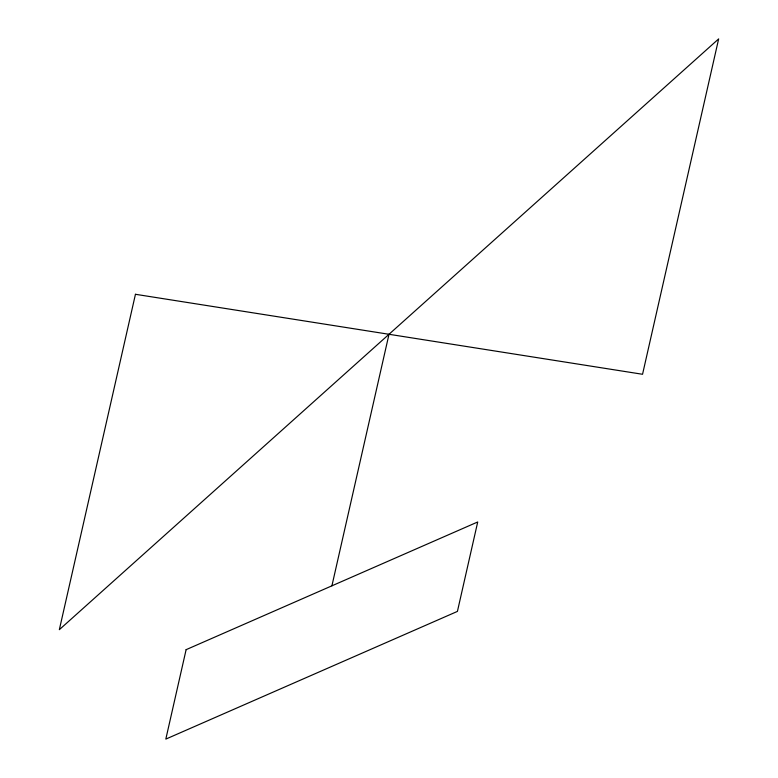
<?xml version="1.0" encoding="UTF-8"?>
<svg xmlns="http://www.w3.org/2000/svg" width="778" height="778" viewBox="0 0 778 778"><rect width="100%" height="100%" fill="white"/><g stroke="black" fill="none" stroke-linecap="round" stroke-linejoin="round"><path stroke-width="1.17" d="M331.914 585.815L389 334.287M135.45 294.288L59.342 629.674L718.658 38.9L642.55 374.276L135.45 294.288M186.117 649.669L165.821 739.1L457.425 611.401L477.721 521.97L186.117 649.669"/></g></svg>
